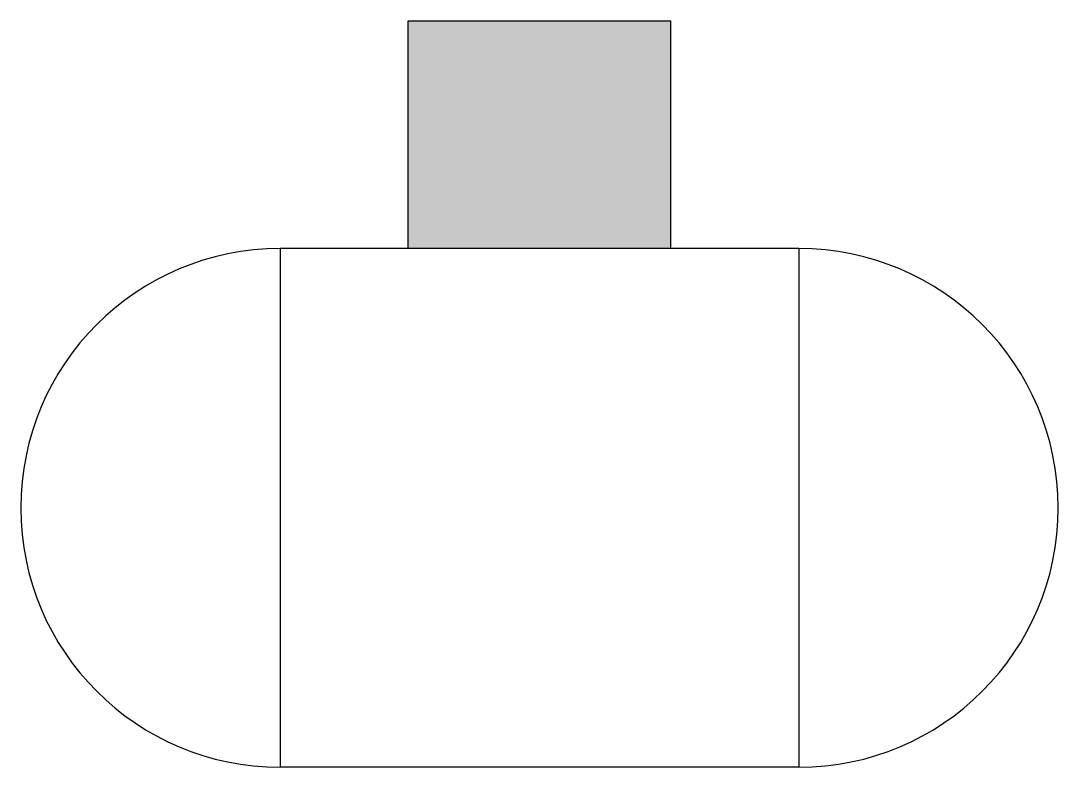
# Model space of a CAD drawing. Extents: x 1489.398 to 1489.773, y 1351.658 to 1351.928.
import ezdxf

# ---------------------------------------------------------------- set-up
doc = ezdxf.new("R2010")
doc.units = 0
doc.header["$LTSCALE"] = 24
doc.header["$MEASUREMENT"] = 0
doc.layers.get('0').update_dxf_attribs({"linetype": 'CONTINUOUS'})

msp = doc.modelspace()

# ---------------------------------------------------------------- hatches: boundary and pattern name
msp.add_hatch(color=256).paths.add_polyline_path([(1489.63277, 1351.84576), (1489.63277, 1351.92814), (1489.53788, 1351.92814), (1489.53788, 1351.84576)])

# ---------------------------------------------------------------- linework, layer by layer
for p, q in [((1489.53788, 1351.84576), (1489.53788, 1351.92814)), ((1489.53788, 1351.92814), (1489.63277, 1351.92814)), ((1489.63277, 1351.84576), (1489.63277, 1351.92814)), ((1489.49157, 1351.84576), (1489.49157, 1351.65826)), ((1489.67907, 1351.84576), (1489.49157, 1351.84576)), ((1489.63277, 1351.84576), (1489.53788, 1351.84576)), ((1489.67907, 1351.84576), (1489.67907, 1351.65826)), ((1489.67907, 1351.65826), (1489.49157, 1351.65826))]:
    msp.add_line(p, q)
for centre, start, end in [((1489.49157, 1351.75201), 90, 270), ((1489.67907, 1351.75201), 270, 90)]:
    msp.add_arc(centre, 0.09375, start, end)

doc.saveas('drawing.dxf')
